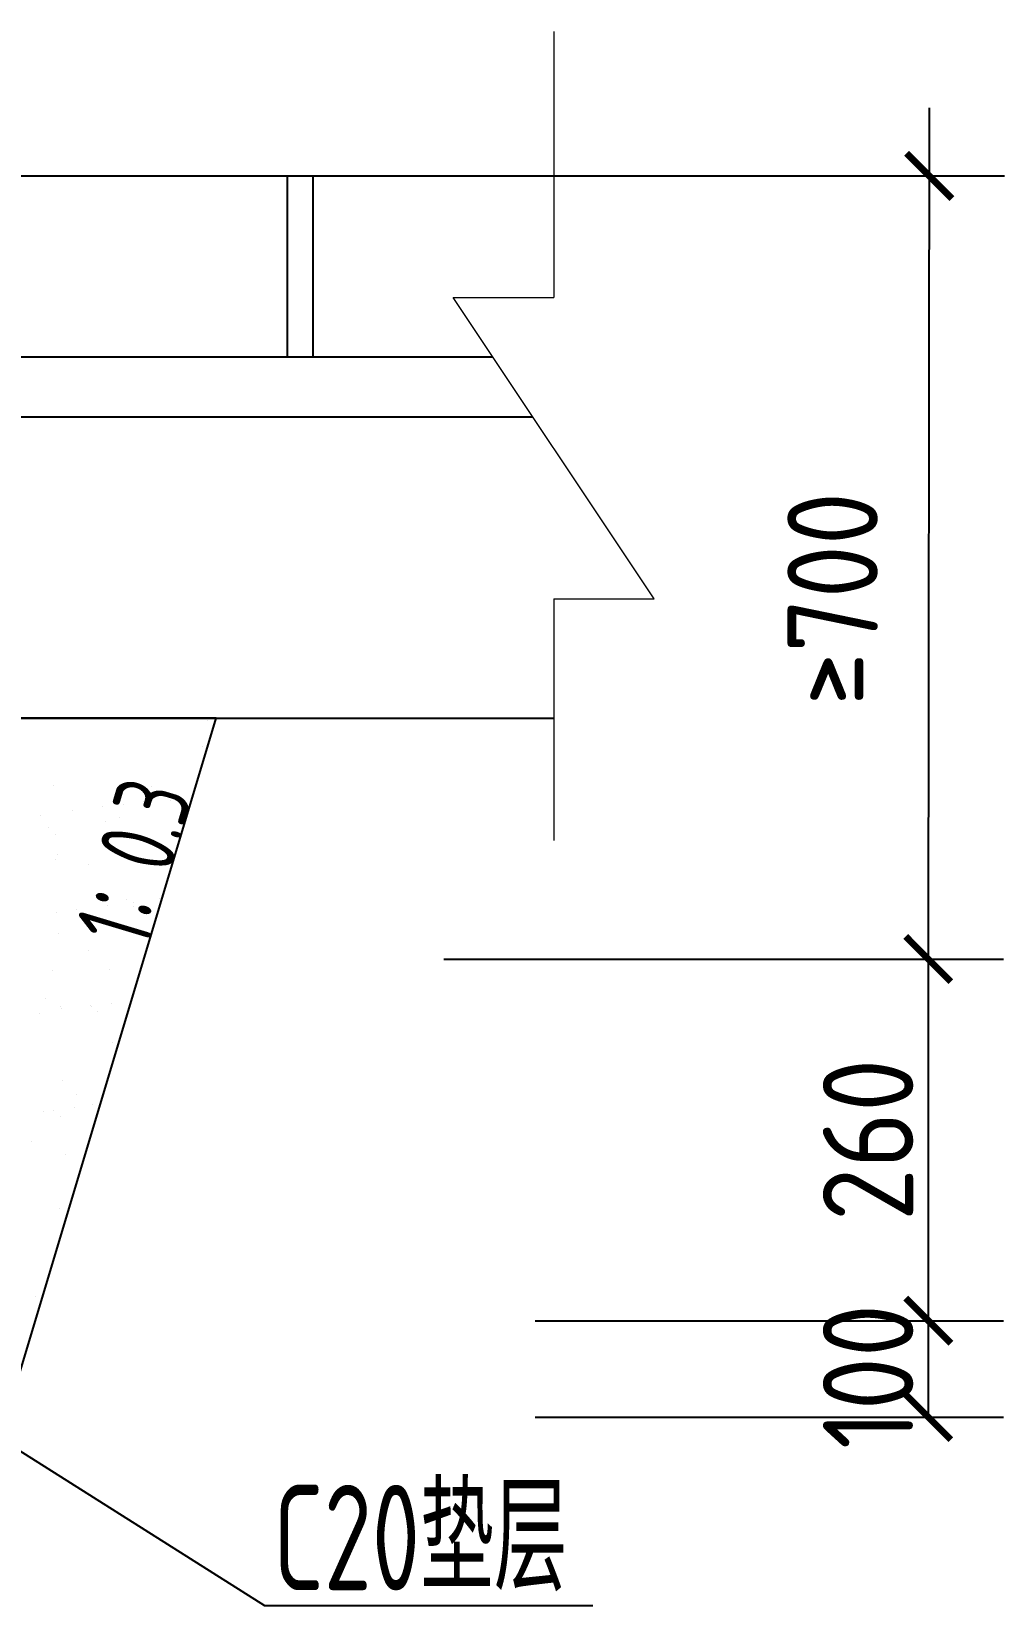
# Model space of a CAD drawing. Header units: millimetres. Extents: x 864899 to 866159, y 2547883 to 2548180.
# Drawn here: x 865178.1 to 865210.4, y 2547969.7 to 2548021.9 of the extents above; entities that cross this region are included whole.
import ezdxf

# ---------------------------------------------------------------- set-up
doc = ezdxf.new("R2010")
doc.units = ezdxf.units.MM
doc.header["$LTSCALE"] = 1000
doc.layers.get('0').update_dxf_attribs({"linetype": 'CONTINUOUS'})
doc.layers.get('Defpoints').update_dxf_attribs({"linetype": 'CONTINUOUS'})
for name, color, linetype in [('dll-结构外框', 6, 'CONTINUOUS'), ('TK', 4, 'CONTINUOUS'), ('标注', 1, 'CONTINUOUS'), ('电照标注', 4, 'CONTINUOUS')]:
    doc.layers.add(name, color=color, linetype=linetype)
doc.styles.add('hz', font='tssdeng.shx', dxfattribs={"width": 0.9, "bigfont": 'hztxt.shx'})
doc.styles.get("Standard").update_dxf_attribs({"font": 'tssdeng.shx', "width": 0.9, "bigfont": 'hztxt.shx'})
doc.dimstyles.new('Copy(3) of ISO-25', dxfattribs={"dimscale": 8, "dimtxt": 6, "dimasz": 2.5, "dimexe": 1, "dimexo": 30, "dimtad": 1, "dimtxsty": 'Standard', "dimblk": 'ARCHTICK', "dimcen": 2.5, "dimadec": 0, "dimazin": 0, "dimtfac": 1, "dimtmove": 0, "dimatfit": 3, "dimldrblk": 'ARCHTICK', "dimfxl": 1, "dimarcsym": 0})

# ---------------------------------------------------------------- blocks, each defined once
blk = doc.blocks.new('_ArchTick')
at = {"color": 0, "linetype": 'ByBlock', "const_width": 0.15}
blk.add_lwpolyline([(-0.5, -0.5), (0.5, 0.5)], dxfattribs=at)
blk = doc.blocks.new('*D77')
at = {"color": 3, "lineweight": -2, "transparency": 16777216}
for p, q in [((865194.802, 2547991.141), (865210.358, 2547991.141)), ((865194.811, 2547979.137), (865210.358, 2547979.137))]:
    blk.add_line(p, q, dxfattribs=at)
at = {"color": 0, "lineweight": -2, "transparency": 16777216}
blk.add_line((865207.858, 2547991.141), (865207.858, 2547979.137), dxfattribs=at)
at = {"layer": 'Defpoints', "color": 0, "transparency": 16777216}
for p in [(865193.802, 2547991.141), (865193.811, 2547979.137), (865207.858, 2547979.137)]:
    blk.add_point(p, dxfattribs=at)
at = {"color": 0, "lineweight": -2, "transparency": 16777216, "xscale": 1.5, "yscale": 1.5, "zscale": 1.5}
for p, rotation in [((865207.858, 2547991.141), 90), ((865207.858, 2547979.137), 270)]:
    blk.add_blockref('_ArchTick', p, dxfattribs=dict(at, rotation=rotation))
at = {"color": 3, "transparency": 16777216, "insert": (865205.858, 2547985.139), "char_height": 3, "attachment_point": 5, "rotation": 90}
blk.add_mtext('260', dxfattribs=at)

msp = doc.modelspace()

# ---------------------------------------------------------------- linework, layer by layer
at = {"color": 0, "lineweight": 0}
for p, q in [((865195.42187, 2548021.93221), (865195.42187, 2548013.10374)), ((865198.7552, 2548003.10374), (865192.08853, 2548013.10374)), ((865192.08853, 2548013.10374), (865195.42187, 2548013.10374)), ((865195.42187, 2548003.10374), (865195.42187, 2547995.08365)), ((865195.42187, 2548003.10374), (865198.7552, 2548003.10374))]:
    msp.add_line(p, q, dxfattribs=at)
at = {"color": 3}
for p, q in [((865207.88777, 2548019.39795), (865207.85822, 2547991.14081)), ((865194.61122, 2548017.13708), (865210.38777, 2548017.13708)), ((865191.772, 2547991.14081), (865210.35822, 2547991.14081)), ((865194.81122, 2547979.13708), (865210.35822, 2547979.13708)), ((865207.85822, 2547979.13708), (865207.85822, 2547975.93708)), ((865194.80155, 2547975.93708), (865210.35822, 2547975.93708))]:
    msp.add_line(p, q, dxfattribs=at)
at = {"layer": 'dll-结构外框', "color": 4}
for p, q in [((865115.10888, 2548017.13708), (865195.42187, 2548017.13708)), ((865186.57462, 2548017.13708), (865186.57462, 2548011.13708)), ((865187.43075, 2548017.13708), (865187.43075, 2548011.13708)), ((865115.10888, 2548011.13708), (865193.39964, 2548011.13708)), ((865115.10888, 2548009.13708), (865194.73298, 2548009.13708)), ((865115.10888, 2547999.13708), (865195.42187, 2547999.13708))]:
    msp.add_line(p, q, dxfattribs=at)
at = {"layer": 'TK', "color": 0, "linetype": 'Continuous'}
for p, q in [((865183.92144, 2547999.04524), (865183.92144, 2547999.04524)), ((865183.77362, 2547998.19621), (865183.77362, 2547998.19621)), ((865178.812, 2547996.89748), (865178.812, 2547996.89748)), ((865182.06077, 2547996.8819), (865182.06077, 2547996.8819)), ((865181.81752, 2547996.37344), (865181.81752, 2547996.37344)), ((865182.46244, 2547996.61643), (865182.46244, 2547996.61643)), ((865182.69652, 2547996.40194), (865182.69652, 2547996.40194)), ((865182.85001, 2547996.50937), (865182.85001, 2547996.50937)), ((865178.39896, 2547995.92338), (865178.39896, 2547995.92338)), ((865179.43146, 2547996.05931), (865179.43146, 2547996.05931)), ((865180.45661, 2547996.19903), (865180.45661, 2547996.19903)), ((865180.99216, 2547995.85785), (865180.99216, 2547995.85785)), ((865181.15647, 2547996.28641), (865181.15647, 2547996.28641)), ((865178.64466, 2547995.50179), (865178.64466, 2547995.50179)), ((865178.87874, 2547995.28729), (865178.87874, 2547995.28729)), ((865180.52928, 2547995.70674), (865180.52928, 2547995.70674)), ((865178.892, 2547994.45041), (865178.892, 2547994.45041)), ((865178.9652, 2547994.6224), (865178.9652, 2547994.6224)), ((865179.98362, 2547994.27485), (865179.98362, 2547994.27485)), ((865182.14077, 2547994.43483), (865182.14077, 2547994.43483)), ((865180.60928, 2547993.25968), (865180.60928, 2547993.25968)), ((865178.90885, 2547992.70228), (865178.90885, 2547992.70228)), ((865179.5699, 2547992.78931), (865179.5699, 2547992.78931)), ((865180.60239, 2547992.92524), (865180.60239, 2547992.92524)), ((865181.24769, 2547993.11655), (865181.24769, 2547993.11655)), ((865181.48177, 2547992.90205), (865181.48177, 2547992.90205)), ((865181.4823, 2547993.01883), (865181.4823, 2547993.01883)), ((865182.01785, 2547992.67764), (865182.01785, 2547992.67764)), ((865182.32741, 2547993.15234), (865182.32741, 2547993.15234)), ((865178.972, 2547992.00334), (865178.972, 2547992.00334)), ((865179.99088, 2547991.44219), (865179.99088, 2547991.44219)), ((865178.76887, 2547990.77496), (865178.76887, 2547990.77496)), ((865180.68929, 2547990.81261), (865180.68929, 2547990.81261)), ((865178.55302, 2547989.83143), (865178.55302, 2547989.83143)), ((865179.052, 2547989.55628), (865179.052, 2547989.55628)), ((865180.03294, 2547989.61666), (865180.03294, 2547989.61666)), ((865180.07979, 2547989.56822), (865180.07979, 2547989.56822)), ((865180.74084, 2547989.65525), (865180.74084, 2547989.65525)), ((865178.35477, 2547989.34112), (865178.35477, 2547989.34112)), ((865179.08858, 2547989.49025), (865179.08858, 2547989.49025)), ((865180.26702, 2547989.40216), (865180.26702, 2547989.40216)), ((865180.76929, 2547988.36554), (865180.76929, 2547988.36554)), ((865179.132, 2547987.10921), (865179.132, 2547987.10921)), ((865179.57871, 2547986.65122), (865179.57871, 2547986.65122)), ((865178.49322, 2547986.07112), (865178.49322, 2547986.07112)), ((865178.81818, 2547986.11678), (865178.81818, 2547986.11678)), ((865179.05227, 2547985.90228), (865179.05227, 2547985.90228)), ((865179.52571, 2547986.20705), (865179.52571, 2547986.20705)), ((865180.11426, 2547986.31004), (865180.11426, 2547986.31004)), ((865178.08729, 2547985.07458), (865178.08729, 2547985.07458)), ((865179.21201, 2547984.66215), (865179.21201, 2547984.66215)), ((865179.00311, 2547982.85003), (865179.00311, 2547982.85003)), ((865178.21067, 2547979.94243), (865178.21067, 2547979.94243))]:
    msp.add_line(p, q, dxfattribs=at)
at = {"layer": '标注', "color": 7, "lineweight": -3}
for p, q in [((865173.60365, 2547977.41137), (865185.82087, 2547969.68456)), ((865185.82087, 2547969.68456), (865196.7256, 2547969.68456))]:
    msp.add_line(p, q, dxfattribs=at)
at = {"layer": '电照标注', "color": 0}
msp.add_lwpolyline([(865132.29538, 2547999.13708), (865139.25538, 2547975.93708), (865150.25538, 2547975.93708), (865160.25538, 2547975.93708), (865177.25538, 2547975.93708), (865184.21538, 2547999.13708), (865132.29538, 2547999.13708)], dxfattribs=at)

# ---------------------------------------------------------------- block references
at = {"color": 3, "xscale": 1.5, "yscale": 1.5, "zscale": 1.5}
for p, rotation in [((865207.88777, 2548017.13708), 90), ((865207.85822, 2547991.14081), 270), ((865207.85822, 2547979.13708), 90), ((865207.85822, 2547975.93708), 270)]:
    msp.add_blockref('_ArchTick', p, dxfattribs=dict(at, rotation=rotation))

# ---------------------------------------------------------------- texts
at = {"color": 3, "char_height": 3, "attachment_point": 5, "rotation": 90}
for s, insert in [('≥700', (865204.67929, 2548003.10374)), ('100', (865205.85822, 2547977.28526))]:
    msp.add_mtext(s, dxfattribs=dict(at, insert=insert))
at = {"layer": '电照标注', "lineweight": -3, "style": 'hz', "width": 0.7}
msp.add_text('1：0.3', height=2.5, rotation=73.300756, dxfattribs=at).set_placement((865181.91353, 2547991.425))
msp.add_text('C20垫层', height=3.5, dxfattribs=at).set_placement((865186.11131, 2547970.18963))

# ---------------------------------------------------------------- dimensions: what is measured, and where the dimension line sits
at = {"color": 3}
dim = msp.add_linear_dim(base=(865207.85822, 2547979.13708), p1=(865193.80155, 2547991.14081), p2=(865193.81122, 2547979.13708), angle=90, text='260', dimstyle='Copy(3) of ISO-25', override={"dimscale": 0.5, "dimasz": 3, "dimexe": 5, "dimexo": 2, "dimgap": 1, "dimlfac": 20, "dimblk1": 'ArchTick', "dimblk2": 'ArchTick', "dimsah": 1, "dimclre": 3, "dimclrt": 3, "dimtmove": 1}, dxfattribs=at)
dim.commit()
dim.dimension.update_dxf_attribs({"geometry": '*D77', "text_midpoint": (865207.85822, 2547985.13894), "dimtype": 160})

doc.saveas('drawing.dxf')
